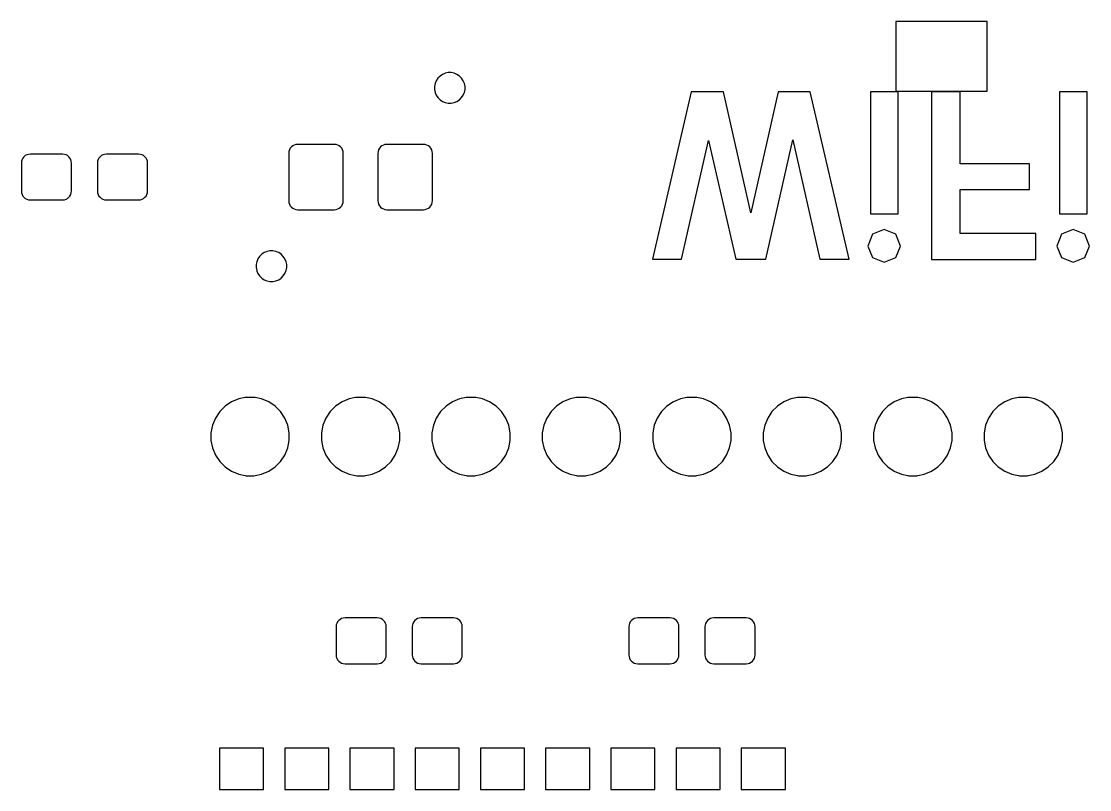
# Model space of a CAD drawing. Extents: x 169 to 33241, y 66 to 35500.
# Drawn here: x 169.3 to 193.86, y 127.96 to 145.63 of the extents above; entities that cross this region are included whole.
import ezdxf

# ---------------------------------------------------------------- set-up
doc = ezdxf.new("R2010")
doc.units = 0

msp = doc.modelspace()

# ---------------------------------------------------------------- linework, layer by layer
at = {"layer": 'Construction'}
for p, q in [((191.509, 145.626), (189.4069, 145.626)), ((189.4069, 145.626), (189.4069, 144.02403)), ((191.509, 144.02403), (191.509, 145.626)), ((178.8366, 144.2615), (178.8102, 144.1978)), ((178.875, 144.3192), (178.8366, 144.2615)), ((178.9239, 144.368), (178.875, 144.3192)), ((178.9814, 144.4064), (178.9239, 144.368)), ((179.0335, 144.428), (178.9814, 144.4064)), ((179.0453, 144.433), (179.0335, 144.428)), ((179.1131, 144.4465), (179.0453, 144.433)), ((179.1823, 144.4465), (179.1131, 144.4465)), ((179.2501, 144.433), (179.1823, 144.4465)), ((179.2619, 144.428), (179.2501, 144.433)), ((179.314, 144.4064), (179.2619, 144.428)), ((179.3715, 144.368), (179.314, 144.4064)), ((179.4204, 144.3192), (179.3715, 144.368)), ((179.4588, 144.2615), (179.4204, 144.3192)), ((179.4853, 144.1978), (179.4588, 144.2615)), ((178.8102, 144.1978), (178.7967, 144.13)), ((178.7967, 144.13), (178.7967, 144.0609)), ((178.7967, 144.0609), (178.8102, 143.9931)), ((178.8102, 144.1978), (178.8102, 144.1978)), ((178.8102, 143.9931), (178.8152, 143.9812)), ((178.8152, 143.9812), (178.8368, 143.9291)), ((179.4587, 143.9291), (179.4803, 143.9812)), ((179.4803, 143.9812), (179.4853, 143.9931)), ((179.4988, 144.13), (179.4853, 144.1978)), ((179.4853, 144.1978), (179.4853, 144.1978)), ((179.4853, 143.9931), (179.4988, 144.0609)), ((179.4988, 144.0609), (179.4988, 144.13)), ((189.4069, 144.02403), (191.509, 144.02403)), ((178.8368, 143.9291), (178.8752, 143.8717)), ((178.8752, 143.8717), (178.9241, 143.8227)), ((178.9241, 143.8227), (178.9816, 143.7844)), ((178.9816, 143.7844), (179.0455, 143.758)), ((179.0455, 143.758), (179.0455, 143.758)), ((179.0455, 143.758), (179.0455, 143.758)), ((179.0455, 143.758), (179.1133, 143.7445)), ((179.1133, 143.7445), (179.1825, 143.7445)), ((179.1825, 143.7445), (179.25, 143.758)), ((179.25, 143.758), (179.3139, 143.7844)), ((179.25, 143.758), (179.25, 143.758)), ((179.25, 143.758), (179.25, 143.758)), ((179.3139, 143.7844), (179.3714, 143.8227)), ((179.3714, 143.8227), (179.4203, 143.8717)), ((179.4203, 143.8717), (179.4587, 143.9291)), ((175.5057, 142.73732), (175.4807, 142.70682)), ((175.5362, 142.76222), (175.5057, 142.73732)), ((175.571, 142.78082), (175.5362, 142.76222)), ((175.6087, 142.79222), (175.571, 142.78082)), ((175.654, 142.79722), (175.6087, 142.79222)), ((176.4907, 142.79722), (175.654, 142.79722)), ((176.536, 142.79222), (176.4907, 142.79722)), ((176.5737, 142.78082), (176.536, 142.79222)), ((176.6085, 142.76222), (176.5737, 142.78082)), ((176.639, 142.73732), (176.6085, 142.76222)), ((176.664, 142.70682), (176.639, 142.73732)), ((177.55582, 142.73732), (177.53082, 142.70682)), ((177.58632, 142.76222), (177.55582, 142.73732)), ((177.62102, 142.78082), (177.58632, 142.76222)), ((177.65872, 142.79222), (177.62102, 142.78082)), ((177.70402, 142.79722), (177.65872, 142.79222)), ((178.5407, 142.79722), (177.70402, 142.79722)), ((178.586, 142.79222), (178.5407, 142.79722)), ((178.6237, 142.78082), (178.586, 142.79222)), ((178.6585, 142.76222), (178.6237, 142.78082)), ((178.6889, 142.73732), (178.6585, 142.76222)), ((178.7139, 142.70682), (178.6889, 142.73732)), ((169.35567, 142.51226), (169.33077, 142.48206)), ((169.38597, 142.53716), (169.35567, 142.51226)), ((169.42057, 142.55576), (169.38597, 142.53716)), ((169.45807, 142.56696), (169.42057, 142.55576)), ((169.50317, 142.57196), (169.45807, 142.56696)), ((170.2419, 142.57196), (169.50317, 142.57196)), ((170.287, 142.56696), (170.2419, 142.57196)), ((170.3245, 142.55576), (170.287, 142.56696)), ((170.3591, 142.53716), (170.3245, 142.55576)), ((170.3894, 142.51226), (170.3591, 142.53716)), ((170.4143, 142.48206), (170.3894, 142.51226)), ((171.1057, 142.51226), (171.0809, 142.48206)), ((171.136, 142.53716), (171.1057, 142.51226)), ((171.1706, 142.55576), (171.136, 142.53716)), ((171.2081, 142.56696), (171.1706, 142.55576)), ((171.2532, 142.57196), (171.2081, 142.56696)), ((171.9919, 142.57196), (171.2532, 142.57196)), ((172.037, 142.56696), (171.9919, 142.57196)), ((172.0745, 142.55576), (172.037, 142.56696)), ((172.109, 142.53716), (172.0745, 142.55576)), ((172.1393, 142.51226), (172.109, 142.53716)), ((172.1642, 142.48206), (172.1393, 142.51226)), ((175.4507, 142.63442), (175.4467, 142.58892)), ((175.4467, 142.58892), (175.4467, 141.5023)), ((175.4621, 142.67202), (175.4507, 142.63442)), ((175.4807, 142.70682), (175.4621, 142.67202)), ((176.6826, 142.67202), (176.664, 142.70682)), ((176.694, 142.63442), (176.6826, 142.67202)), ((176.698, 142.58892), (176.694, 142.63442)), ((176.698, 141.5023), (176.698, 142.58892)), ((177.50082, 142.63442), (177.49682, 142.58892)), ((177.49682, 142.58892), (177.49682, 141.5023)), ((177.51222, 142.67202), (177.50082, 142.63442)), ((177.53082, 142.70682), (177.51222, 142.67202)), ((178.7325, 142.67202), (178.7139, 142.70682)), ((178.7439, 142.63442), (178.7325, 142.67202)), ((178.7479, 142.58892), (178.7439, 142.63442)), ((178.7479, 141.5023), (178.7479, 142.58892)), ((169.30087, 142.40996), (169.29687, 142.36476)), ((169.29687, 142.36476), (169.29687, 141.7262)), ((169.31227, 142.44756), (169.30087, 142.40996)), ((169.33077, 142.48206), (169.31227, 142.44756)), ((170.4328, 142.44756), (170.4143, 142.48206)), ((170.4442, 142.40996), (170.4328, 142.44756)), ((170.4482, 142.36476), (170.4442, 142.40996)), ((170.4482, 141.7262), (170.4482, 142.36476)), ((171.051, 142.40996), (171.047, 142.36476)), ((171.047, 142.36476), (171.047, 141.7262)), ((171.0624, 142.44756), (171.051, 142.40996)), ((171.0809, 142.48206), (171.0624, 142.44756)), ((172.1827, 142.44756), (172.1642, 142.48206)), ((172.1941, 142.40996), (172.1827, 142.44756)), ((172.1981, 142.36476), (172.1941, 142.40996)), ((172.1981, 141.7262), (172.1981, 142.36476)), ((169.29687, 141.7262), (169.30087, 141.681)), ((169.30087, 141.681), (169.31227, 141.6434)), ((169.31227, 141.6434), (169.33077, 141.6089)), ((169.33077, 141.6089), (169.35567, 141.5787)), ((169.35567, 141.5787), (169.38597, 141.5538)), ((169.38597, 141.5538), (169.42057, 141.5352)), ((169.42057, 141.5352), (169.45807, 141.524)), ((169.45807, 141.524), (169.50317, 141.519)), ((169.50317, 141.519), (170.2419, 141.519)), ((170.2419, 141.519), (170.287, 141.524)), ((170.287, 141.524), (170.3245, 141.5352)), ((170.3245, 141.5352), (170.3591, 141.5538)), ((170.3591, 141.5538), (170.3894, 141.5787)), ((170.3894, 141.5787), (170.4143, 141.6089)), ((170.4143, 141.6089), (170.4328, 141.6434)), ((170.4328, 141.6434), (170.4442, 141.681)), ((170.4442, 141.681), (170.4482, 141.7262)), ((171.047, 141.7262), (171.051, 141.681)), ((171.051, 141.681), (171.0624, 141.6434)), ((171.0624, 141.6434), (171.0809, 141.6089)), ((171.0809, 141.6089), (171.1057, 141.5787)), ((171.1057, 141.5787), (171.136, 141.5538)), ((171.136, 141.5538), (171.1706, 141.5352)), ((171.1706, 141.5352), (171.2081, 141.524)), ((171.2081, 141.524), (171.2532, 141.519)), ((171.2532, 141.519), (171.9919, 141.519)), ((171.9919, 141.519), (172.037, 141.524)), ((172.037, 141.524), (172.0745, 141.5352)), ((172.0745, 141.5352), (172.109, 141.5538)), ((172.109, 141.5538), (172.1393, 141.5787)), ((172.1393, 141.5787), (172.1642, 141.6089)), ((172.1642, 141.6089), (172.1827, 141.6434)), ((172.1827, 141.6434), (172.1941, 141.681)), ((172.1941, 141.681), (172.1981, 141.7262)), ((175.4467, 141.5023), (175.4507, 141.4568)), ((176.694, 141.4568), (176.698, 141.5023)), ((177.49682, 141.5023), (177.50082, 141.4568)), ((178.7439, 141.4568), (178.7479, 141.5023)), ((175.4507, 141.4568), (175.4621, 141.4192)), ((175.4621, 141.4192), (175.4807, 141.3844)), ((175.4807, 141.3844), (175.5057, 141.3539)), ((175.5057, 141.3539), (175.5362, 141.329)), ((175.5362, 141.329), (175.571, 141.3104)), ((175.571, 141.3104), (175.6087, 141.299)), ((175.6087, 141.299), (175.654, 141.294)), ((175.654, 141.294), (176.4907, 141.294)), ((176.4907, 141.294), (176.536, 141.299)), ((176.536, 141.299), (176.5737, 141.3104)), ((176.5737, 141.3104), (176.6085, 141.329)), ((176.6085, 141.329), (176.639, 141.3539)), ((176.639, 141.3539), (176.664, 141.3844)), ((176.664, 141.3844), (176.6826, 141.4192)), ((176.6826, 141.4192), (176.694, 141.4568)), ((177.50082, 141.4568), (177.51222, 141.4192)), ((177.51222, 141.4192), (177.53082, 141.3844)), ((177.53082, 141.3844), (177.55582, 141.3539)), ((177.55582, 141.3539), (177.58632, 141.329)), ((177.58632, 141.329), (177.62102, 141.3104)), ((177.62102, 141.3104), (177.65872, 141.299)), ((177.65872, 141.299), (177.70402, 141.294)), ((177.70402, 141.294), (178.5407, 141.294)), ((178.5407, 141.294), (178.586, 141.299)), ((178.586, 141.299), (178.6237, 141.3104)), ((178.6237, 141.3104), (178.6585, 141.329)), ((178.6585, 141.329), (178.6889, 141.3539)), ((178.6889, 141.3539), (178.7139, 141.3844)), ((178.7139, 141.3844), (178.7325, 141.4192)), ((178.7325, 141.4192), (178.7439, 141.4568)), ((174.8815, 140.3069), (174.824, 140.2685)), ((174.9336, 140.3285), (174.8815, 140.3069)), ((174.9454, 140.3335), (174.9336, 140.3285)), ((175.0132, 140.347), (174.9454, 140.3335)), ((175.0823, 140.347), (175.0132, 140.347)), ((175.1501, 140.3335), (175.0823, 140.347)), ((175.1619, 140.3285), (175.1501, 140.3335)), ((175.214, 140.3069), (175.1619, 140.3285)), ((175.2715, 140.2685), (175.214, 140.3069)), ((174.7102, 140.0981), (174.6967, 140.0303)), ((174.6967, 140.0303), (174.6967, 139.9612)), ((174.7367, 140.1621), (174.7102, 140.0981)), ((174.7102, 140.0981), (174.7102, 140.0981)), ((174.7751, 140.2195), (174.7367, 140.1621)), ((174.824, 140.2685), (174.7751, 140.2195)), ((175.3204, 140.2195), (175.2715, 140.2685)), ((175.3588, 140.1621), (175.3204, 140.2195)), ((175.3853, 140.0981), (175.3588, 140.1621)), ((175.3988, 140.0303), (175.3853, 140.0981)), ((175.3853, 140.0981), (175.3853, 140.0981)), ((175.3988, 139.9612), (175.3988, 140.0303)), ((174.6967, 139.9612), (174.7102, 139.8934)), ((174.7102, 139.8934), (174.7152, 139.8817)), ((174.7152, 139.8817), (174.7368, 139.8296)), ((174.7368, 139.8296), (174.7752, 139.7719)), ((175.3203, 139.7719), (175.3587, 139.8296)), ((175.3587, 139.8296), (175.3803, 139.8817)), ((175.3803, 139.8817), (175.3853, 139.8934)), ((175.3853, 139.8934), (175.3988, 139.9612)), ((174.7752, 139.7719), (174.8241, 139.7231)), ((174.8241, 139.7231), (174.8816, 139.6847)), ((174.8816, 139.6847), (174.9455, 139.658)), ((174.9455, 139.658), (174.9455, 139.658)), ((174.9455, 139.658), (174.9455, 139.658)), ((174.9455, 139.658), (175.0133, 139.6445)), ((175.0133, 139.6445), (175.0824, 139.6445)), ((175.0824, 139.6445), (175.15, 139.658)), ((175.15, 139.658), (175.2139, 139.6847)), ((175.15, 139.658), (175.15, 139.658)), ((175.15, 139.658), (175.15, 139.658)), ((175.2139, 139.6847), (175.2714, 139.7231)), ((175.2714, 139.7231), (175.3203, 139.7719)), ((174.13062, 136.87464), (173.98305, 136.77584)), ((174.2946, 136.94244), (174.13062, 136.87464)), ((174.4439, 136.97214), (174.2946, 136.94244)), ((174.4687, 136.97714), (174.4439, 136.97214)), ((174.6462, 136.97714), (174.4687, 136.97714)), ((174.671, 136.97214), (174.6462, 136.97714)), ((174.8203, 136.94244), (174.671, 136.97214)), ((174.98426, 136.87464), (174.8203, 136.94244)), ((175.13183, 136.77584), (174.98426, 136.87464)), ((176.67062, 136.87464), (176.52305, 136.77584)), ((176.8346, 136.94244), (176.67062, 136.87464)), ((176.9839, 136.97214), (176.8346, 136.94244)), ((177.0087, 136.97714), (176.9839, 136.97214)), ((177.1862, 136.97714), (177.0087, 136.97714)), ((177.211, 136.97214), (177.1862, 136.97714)), ((177.3603, 136.94244), (177.211, 136.97214)), ((177.52426, 136.87464), (177.3603, 136.94244)), ((177.67183, 136.77584), (177.52426, 136.87464)), ((179.21062, 136.87464), (179.06305, 136.77584)), ((179.3746, 136.94244), (179.21062, 136.87464)), ((179.5239, 136.97214), (179.3746, 136.94244)), ((179.5487, 136.97714), (179.5239, 136.97214)), ((179.7262, 136.97714), (179.5487, 136.97714)), ((179.751, 136.97214), (179.7262, 136.97714)), ((179.9003, 136.94244), (179.751, 136.97214)), ((180.06426, 136.87464), (179.9003, 136.94244)), ((180.21183, 136.77584), (180.06426, 136.87464)), ((181.75062, 136.87464), (181.60305, 136.77584)), ((181.9146, 136.94244), (181.75062, 136.87464)), ((182.0639, 136.97214), (181.9146, 136.94244)), ((182.0887, 136.97714), (182.0639, 136.97214)), ((182.2662, 136.97714), (182.0887, 136.97714)), ((182.291, 136.97214), (182.2662, 136.97714)), ((182.4403, 136.94244), (182.291, 136.97214)), ((182.60426, 136.87464), (182.4403, 136.94244)), ((182.75183, 136.77584), (182.60426, 136.87464)), ((184.29062, 136.87464), (184.14305, 136.77584)), ((184.4546, 136.94244), (184.29062, 136.87464)), ((184.6039, 136.97214), (184.4546, 136.94244)), ((184.6287, 136.97714), (184.6039, 136.97214)), ((184.8062, 136.97714), (184.6287, 136.97714)), ((184.831, 136.97214), (184.8062, 136.97714)), ((184.9803, 136.94244), (184.831, 136.97214)), ((185.14426, 136.87464), (184.9803, 136.94244)), ((185.29183, 136.77584), (185.14426, 136.87464)), ((186.83077, 136.87464), (186.68319, 136.77584)), ((186.99485, 136.94244), (186.83077, 136.87464)), ((187.14395, 136.97214), (186.99485, 136.94244)), ((187.16885, 136.97714), (187.14395, 136.97214)), ((187.3464, 136.97714), (187.16885, 136.97714)), ((187.371, 136.97214), (187.3464, 136.97714)), ((187.52036, 136.94244), (187.371, 136.97214)), ((187.68444, 136.87464), (187.52036, 136.94244)), ((187.83201, 136.77584), (187.68444, 136.87464)), ((189.37077, 136.87464), (189.22319, 136.77584)), ((189.53485, 136.94244), (189.37077, 136.87464)), ((189.68395, 136.97214), (189.53485, 136.94244)), ((189.70885, 136.97714), (189.68395, 136.97214)), ((189.8864, 136.97714), (189.70885, 136.97714)), ((189.911, 136.97214), (189.8864, 136.97714)), ((190.06036, 136.94244), (189.911, 136.97214)), ((190.22444, 136.87464), (190.06036, 136.94244)), ((190.37201, 136.77584), (190.22444, 136.87464)), ((191.91077, 136.87464), (191.76319, 136.77584)), ((192.07485, 136.94244), (191.91077, 136.87464)), ((192.22395, 136.97214), (192.07485, 136.94244)), ((192.24885, 136.97714), (192.22395, 136.97214)), ((192.4264, 136.97714), (192.24885, 136.97714)), ((192.451, 136.97214), (192.4264, 136.97714)), ((192.60036, 136.94244), (192.451, 136.97214)), ((192.76444, 136.87464), (192.60036, 136.94244)), ((192.91201, 136.77584), (192.76444, 136.87464)), ((173.85757, 136.65036), (173.75897, 136.50279)), ((173.98305, 136.77584), (173.85757, 136.65036)), ((175.25733, 136.65036), (175.13183, 136.77584)), ((175.35593, 136.50279), (175.25733, 136.65036)), ((176.39757, 136.65036), (176.29897, 136.50279)), ((176.52305, 136.77584), (176.39757, 136.65036)), ((177.79733, 136.65036), (177.67183, 136.77584)), ((177.89593, 136.50279), (177.79733, 136.65036)), ((178.93757, 136.65036), (178.83897, 136.50279)), ((179.06305, 136.77584), (178.93757, 136.65036)), ((180.33733, 136.65036), (180.21183, 136.77584)), ((180.43593, 136.50279), (180.33733, 136.65036)), ((181.47757, 136.65036), (181.37897, 136.50279)), ((181.60305, 136.77584), (181.47757, 136.65036)), ((182.87733, 136.65036), (182.75183, 136.77584)), ((182.97593, 136.50279), (182.87733, 136.65036)), ((184.01757, 136.65036), (183.91897, 136.50279)), ((184.14305, 136.77584), (184.01757, 136.65036)), ((185.41733, 136.65036), (185.29183, 136.77584)), ((185.51593, 136.50279), (185.41733, 136.65036)), ((186.55774, 136.65036), (186.45914, 136.50279)), ((186.68319, 136.77584), (186.55774, 136.65036)), ((187.95749, 136.65036), (187.83201, 136.77584)), ((188.05599, 136.50279), (187.95749, 136.65036)), ((189.09772, 136.65036), (188.99912, 136.50279)), ((189.22319, 136.77584), (189.09772, 136.65036)), ((190.49749, 136.65036), (190.37201, 136.77584)), ((190.59609, 136.50279), (190.49749, 136.65036)), ((191.63772, 136.65036), (191.53912, 136.50279)), ((191.76319, 136.77584), (191.63772, 136.65036)), ((193.03749, 136.65036), (192.91201, 136.77584)), ((193.13599, 136.50279), (193.03749, 136.65036)), ((173.75897, 136.50279), (173.69107, 136.33896)), ((175.42383, 136.33896), (175.35593, 136.50279)), ((176.29897, 136.50279), (176.23107, 136.33896)), ((177.96383, 136.33896), (177.89593, 136.50279)), ((178.83897, 136.50279), (178.77107, 136.33896)), ((180.50383, 136.33896), (180.43593, 136.50279)), ((181.37897, 136.50279), (181.31107, 136.33896)), ((183.04383, 136.33896), (182.97593, 136.50279)), ((183.91897, 136.50279), (183.85107, 136.33896)), ((185.58383, 136.33896), (185.51593, 136.50279)), ((186.45914, 136.50279), (186.39124, 136.33896)), ((188.12379, 136.33896), (188.05599, 136.50279)), ((188.99912, 136.50279), (188.93102, 136.33896)), ((190.66389, 136.33896), (190.59609, 136.50279)), ((191.53912, 136.50279), (191.47102, 136.33896)), ((193.20379, 136.33896), (193.13599, 136.50279)), ((173.69107, 136.33896), (173.65647, 136.16472)), ((173.65647, 136.16472), (173.65647, 135.98742)), ((175.45843, 136.16472), (175.42383, 136.33896)), ((175.45843, 135.98742), (175.45843, 136.16472)), ((176.23107, 136.33896), (176.19647, 136.16472)), ((176.19647, 136.16472), (176.19647, 135.98742)), ((177.99843, 136.16472), (177.96383, 136.33896)), ((177.99843, 135.98742), (177.99843, 136.16472)), ((178.77107, 136.33896), (178.73647, 136.16472)), ((178.73647, 136.16472), (178.73647, 135.98742)), ((180.53843, 136.16472), (180.50383, 136.33896)), ((180.53843, 135.98742), (180.53843, 136.16472)), ((181.31107, 136.33896), (181.27647, 136.16472)), ((181.27647, 136.16472), (181.27647, 135.98742)), ((183.07843, 136.16472), (183.04383, 136.33896)), ((183.07843, 135.98742), (183.07843, 136.16472)), ((183.85107, 136.33896), (183.81647, 136.16472)), ((183.81647, 136.16472), (183.81647, 135.98742)), ((185.61843, 136.16472), (185.58383, 136.33896)), ((185.61843, 135.98742), (185.61843, 136.16472)), ((186.39124, 136.33896), (186.35664, 136.16472)), ((186.35664, 136.16472), (186.35664, 135.98742)), ((188.15859, 136.16472), (188.12379, 136.33896)), ((188.15859, 135.98742), (188.15859, 136.16472)), ((188.93102, 136.33896), (188.89652, 136.16472)), ((188.89652, 136.16472), (188.89652, 135.98742)), ((190.69869, 136.16472), (190.66389, 136.33896)), ((190.69869, 135.98742), (190.69869, 136.16472)), ((191.47102, 136.33896), (191.43652, 136.16472)), ((191.43652, 136.16472), (191.43652, 135.98742)), ((193.23859, 136.16472), (193.20379, 136.33896)), ((193.23859, 135.98742), (193.23859, 136.16472)), ((173.65647, 135.98742), (173.69107, 135.81318)), ((175.42383, 135.81318), (175.45843, 135.98742)), ((176.19647, 135.98742), (176.23107, 135.81318)), ((177.96383, 135.81318), (177.99843, 135.98742)), ((178.73647, 135.98742), (178.77107, 135.81318)), ((180.50383, 135.81318), (180.53843, 135.98742)), ((181.27647, 135.98742), (181.31107, 135.81318)), ((183.04383, 135.81318), (183.07843, 135.98742)), ((183.81647, 135.98742), (183.85107, 135.81318)), ((185.58383, 135.81318), (185.61843, 135.98742)), ((186.35664, 135.98742), (186.39124, 135.81318)), ((188.12379, 135.81318), (188.15859, 135.98742)), ((188.89652, 135.98742), (188.93102, 135.81318)), ((190.66389, 135.81318), (190.69869, 135.98742)), ((191.43652, 135.98742), (191.47102, 135.81318)), ((193.20379, 135.81318), (193.23859, 135.98742)), ((173.69107, 135.81318), (173.75897, 135.64935)), ((173.75897, 135.64935), (173.85757, 135.50178)), ((175.25733, 135.50178), (175.35593, 135.64935)), ((175.35593, 135.64935), (175.42383, 135.81318)), ((176.23107, 135.81318), (176.29897, 135.64935)), ((176.29897, 135.64935), (176.39757, 135.50178)), ((177.79733, 135.50178), (177.89593, 135.64935)), ((177.89593, 135.64935), (177.96383, 135.81318)), ((178.77107, 135.81318), (178.83897, 135.64935)), ((178.83897, 135.64935), (178.93757, 135.50178)), ((180.33733, 135.50178), (180.43593, 135.64935)), ((180.43593, 135.64935), (180.50383, 135.81318)), ((181.31107, 135.81318), (181.37897, 135.64935)), ((181.37897, 135.64935), (181.47757, 135.50178)), ((182.87733, 135.50178), (182.97593, 135.64935)), ((182.97593, 135.64935), (183.04383, 135.81318)), ((183.85107, 135.81318), (183.91897, 135.64935)), ((183.91897, 135.64935), (184.01757, 135.50178)), ((185.41733, 135.50178), (185.51593, 135.64935)), ((185.51593, 135.64935), (185.58383, 135.81318)), ((186.39124, 135.81318), (186.45914, 135.64935)), ((186.45914, 135.64935), (186.55774, 135.50178)), ((187.95749, 135.50178), (188.05599, 135.64935)), ((188.05599, 135.64935), (188.12379, 135.81318)), ((188.93102, 135.81318), (188.99912, 135.64935)), ((188.99912, 135.64935), (189.09772, 135.50178)), ((190.49749, 135.50178), (190.59609, 135.64935)), ((190.59609, 135.64935), (190.66389, 135.81318)), ((191.47102, 135.81318), (191.53912, 135.64935)), ((191.53912, 135.64935), (191.63772, 135.50178)), ((193.03749, 135.50178), (193.13599, 135.64935)), ((193.13599, 135.64935), (193.20379, 135.81318)), ((173.85757, 135.50178), (173.98305, 135.3763)), ((173.98305, 135.3763), (174.13062, 135.2775)), ((174.98426, 135.2775), (175.13183, 135.3763)), ((175.13183, 135.3763), (175.25733, 135.50178)), ((176.39757, 135.50178), (176.52305, 135.3763)), ((176.52305, 135.3763), (176.67062, 135.2775)), ((177.52426, 135.2775), (177.67183, 135.3763)), ((177.67183, 135.3763), (177.79733, 135.50178)), ((178.93757, 135.50178), (179.06305, 135.3763)), ((179.06305, 135.3763), (179.21062, 135.2775)), ((180.06426, 135.2775), (180.21183, 135.3763)), ((180.21183, 135.3763), (180.33733, 135.50178)), ((181.47757, 135.50178), (181.60305, 135.3763)), ((181.60305, 135.3763), (181.75062, 135.2775)), ((182.60426, 135.2775), (182.75183, 135.3763)), ((182.75183, 135.3763), (182.87733, 135.50178)), ((184.01757, 135.50178), (184.14305, 135.3763)), ((184.14305, 135.3763), (184.29062, 135.2775)), ((185.14426, 135.2775), (185.29183, 135.3763)), ((185.29183, 135.3763), (185.41733, 135.50178)), ((186.55774, 135.50178), (186.68319, 135.3763)), ((186.68319, 135.3763), (186.83077, 135.2775)), ((187.68444, 135.2775), (187.83201, 135.3763)), ((187.83201, 135.3763), (187.95749, 135.50178)), ((189.09772, 135.50178), (189.22319, 135.3763)), ((189.22319, 135.3763), (189.37077, 135.2775)), ((190.22444, 135.2775), (190.37201, 135.3763)), ((190.37201, 135.3763), (190.49749, 135.50178)), ((191.63772, 135.50178), (191.76319, 135.3763)), ((191.76319, 135.3763), (191.91077, 135.2775)), ((192.76444, 135.2775), (192.91201, 135.3763)), ((192.91201, 135.3763), (193.03749, 135.50178)), ((174.13062, 135.2775), (174.2946, 135.2097)), ((174.2946, 135.2097), (174.4439, 135.18)), ((174.4439, 135.18), (174.4687, 135.175)), ((174.4687, 135.175), (174.6462, 135.175)), ((174.6462, 135.175), (174.671, 135.18)), ((174.671, 135.18), (174.8203, 135.2097)), ((174.8203, 135.2097), (174.98426, 135.2775)), ((176.67062, 135.2775), (176.8346, 135.2097)), ((176.8346, 135.2097), (176.9839, 135.18)), ((176.9839, 135.18), (177.0087, 135.175)), ((177.0087, 135.175), (177.1862, 135.175)), ((177.1862, 135.175), (177.211, 135.18)), ((177.211, 135.18), (177.3603, 135.2097)), ((177.3603, 135.2097), (177.52426, 135.2775)), ((179.21062, 135.2775), (179.3746, 135.2097)), ((179.3746, 135.2097), (179.5239, 135.18)), ((179.5239, 135.18), (179.5487, 135.175)), ((179.5487, 135.175), (179.7262, 135.175)), ((179.7262, 135.175), (179.751, 135.18)), ((179.751, 135.18), (179.9003, 135.2097)), ((179.9003, 135.2097), (180.06426, 135.2775)), ((181.75062, 135.2775), (181.9146, 135.2097)), ((181.9146, 135.2097), (182.0639, 135.18)), ((182.0639, 135.18), (182.0887, 135.175)), ((182.0887, 135.175), (182.2662, 135.175)), ((182.2662, 135.175), (182.291, 135.18)), ((182.291, 135.18), (182.4403, 135.2097)), ((182.4403, 135.2097), (182.60426, 135.2775)), ((184.29062, 135.2775), (184.4546, 135.2097)), ((184.4546, 135.2097), (184.6039, 135.18)), ((184.6039, 135.18), (184.6287, 135.175)), ((184.6287, 135.175), (184.8062, 135.175)), ((184.8062, 135.175), (184.831, 135.18)), ((184.831, 135.18), (184.9803, 135.2097)), ((184.9803, 135.2097), (185.14426, 135.2775)), ((186.83077, 135.2775), (186.99485, 135.2097)), ((186.99485, 135.2097), (187.14395, 135.18)), ((187.14395, 135.18), (187.16885, 135.175)), ((187.16885, 135.175), (187.3464, 135.175)), ((187.3464, 135.175), (187.371, 135.18)), ((187.371, 135.18), (187.52036, 135.2097)), ((187.52036, 135.2097), (187.68444, 135.2775)), ((189.37077, 135.2775), (189.53485, 135.2097)), ((189.53485, 135.2097), (189.68395, 135.18)), ((189.68395, 135.18), (189.70885, 135.175)), ((189.70885, 135.175), (189.8864, 135.175)), ((189.8864, 135.175), (189.911, 135.18)), ((189.911, 135.18), (190.06036, 135.2097)), ((190.06036, 135.2097), (190.22444, 135.2775)), ((191.91077, 135.2775), (192.07485, 135.2097)), ((192.07485, 135.2097), (192.22395, 135.18)), ((192.22395, 135.18), (192.24885, 135.175)), ((192.24885, 135.175), (192.4264, 135.175)), ((192.4264, 135.175), (192.451, 135.18)), ((192.451, 135.18), (192.60036, 135.2097)), ((192.60036, 135.2097), (192.76444, 135.2775)), ((176.53987, 131.74196), (176.53587, 131.69676)), ((176.53587, 131.69676), (176.53587, 131.0582)), ((176.55127, 131.77956), (176.53987, 131.74196)), ((176.56977, 131.81406), (176.55127, 131.77956)), ((176.59467, 131.84426), (176.56977, 131.81406)), ((176.62497, 131.86916), (176.59467, 131.84426)), ((176.65957, 131.88776), (176.62497, 131.86916)), ((176.69707, 131.89896), (176.65957, 131.88776)), ((176.74217, 131.90396), (176.69707, 131.89896)), ((177.4809, 131.90396), (176.74217, 131.90396)), ((177.526, 131.89896), (177.4809, 131.90396)), ((177.5635, 131.88776), (177.526, 131.89896)), ((177.5981, 131.86916), (177.5635, 131.88776)), ((177.6284, 131.84426), (177.5981, 131.86916)), ((177.6533, 131.81406), (177.6284, 131.84426)), ((177.6718, 131.77956), (177.6533, 131.81406)), ((177.6832, 131.74196), (177.6718, 131.77956)), ((177.6872, 131.69676), (177.6832, 131.74196)), ((177.6872, 131.0582), (177.6872, 131.69676)), ((178.29, 131.74196), (178.286, 131.69676)), ((178.286, 131.69676), (178.286, 131.0582)), ((178.3014, 131.77956), (178.29, 131.74196)), ((178.3199, 131.81406), (178.3014, 131.77956)), ((178.3447, 131.84426), (178.3199, 131.81406)), ((178.375, 131.86916), (178.3447, 131.84426)), ((178.4096, 131.88776), (178.375, 131.86916)), ((178.4471, 131.89896), (178.4096, 131.88776)), ((178.4922, 131.90396), (178.4471, 131.89896)), ((179.2309, 131.90396), (178.4922, 131.90396)), ((179.276, 131.89896), (179.2309, 131.90396)), ((179.3135, 131.88776), (179.276, 131.89896)), ((179.348, 131.86916), (179.3135, 131.88776)), ((179.3783, 131.84426), (179.348, 131.86916)), ((179.4032, 131.81406), (179.3783, 131.84426)), ((179.4217, 131.77956), (179.4032, 131.81406)), ((179.4331, 131.74196), (179.4217, 131.77956)), ((179.4371, 131.69676), (179.4331, 131.74196)), ((179.4371, 131.0582), (179.4371, 131.69676)), ((183.27087, 131.74196), (183.26687, 131.69676)), ((183.26687, 131.69676), (183.26687, 131.0582)), ((183.28227, 131.77956), (183.27087, 131.74196)), ((183.30077, 131.81406), (183.28227, 131.77956)), ((183.32567, 131.84426), (183.30077, 131.81406)), ((183.35597, 131.86916), (183.32567, 131.84426)), ((183.39057, 131.88776), (183.35597, 131.86916)), ((183.42807, 131.89896), (183.39057, 131.88776)), ((183.47317, 131.90396), (183.42807, 131.89896)), ((184.2119, 131.90396), (183.47317, 131.90396)), ((184.257, 131.89896), (184.2119, 131.90396)), ((184.2945, 131.88776), (184.257, 131.89896)), ((184.3291, 131.86916), (184.2945, 131.88776)), ((184.3594, 131.84426), (184.3291, 131.86916)), ((184.3843, 131.81406), (184.3594, 131.84426)), ((184.4028, 131.77956), (184.3843, 131.81406)), ((184.4142, 131.74196), (184.4028, 131.77956)), ((184.4182, 131.69676), (184.4142, 131.74196)), ((184.4182, 131.0582), (184.4182, 131.69676)), ((185.021, 131.74196), (185.017, 131.69676)), ((185.017, 131.69676), (185.017, 131.0582)), ((185.0324, 131.77956), (185.021, 131.74196)), ((185.0509, 131.81406), (185.0324, 131.77956)), ((185.0757, 131.84426), (185.0509, 131.81406)), ((185.106, 131.86916), (185.0757, 131.84426)), ((185.1406, 131.88776), (185.106, 131.86916)), ((185.1781, 131.89896), (185.1406, 131.88776)), ((185.2232, 131.90396), (185.1781, 131.89896)), ((185.9619, 131.90396), (185.2232, 131.90396)), ((186.007, 131.89896), (185.9619, 131.90396)), ((186.0445, 131.88776), (186.007, 131.89896)), ((186.079, 131.86916), (186.0445, 131.88776)), ((186.1093, 131.84426), (186.079, 131.86916)), ((186.1342, 131.81406), (186.1093, 131.84426)), ((186.1527, 131.77956), (186.1342, 131.81406)), ((186.1641, 131.74196), (186.1527, 131.77956)), ((186.1681, 131.69676), (186.1641, 131.74196)), ((186.1681, 131.0582), (186.1681, 131.69676)), ((176.53587, 131.0582), (176.53987, 131.013)), ((176.53987, 131.013), (176.55127, 130.9754)), ((176.55127, 130.9754), (176.56977, 130.9409)), ((176.56977, 130.9409), (176.59467, 130.9107)), ((177.6284, 130.9107), (177.6533, 130.9409)), ((177.6533, 130.9409), (177.6718, 130.9754)), ((177.6718, 130.9754), (177.6832, 131.013)), ((177.6832, 131.013), (177.6872, 131.0582)), ((178.286, 131.0582), (178.29, 131.013)), ((178.29, 131.013), (178.3014, 130.9754)), ((178.3014, 130.9754), (178.3199, 130.9409)), ((178.3199, 130.9409), (178.3447, 130.9107)), ((179.3783, 130.9107), (179.4032, 130.9409)), ((179.4032, 130.9409), (179.4217, 130.9754)), ((179.4217, 130.9754), (179.4331, 131.013)), ((179.4331, 131.013), (179.4371, 131.0582)), ((183.26687, 131.0582), (183.27087, 131.013)), ((183.27087, 131.013), (183.28227, 130.9754)), ((183.28227, 130.9754), (183.30077, 130.9409)), ((183.30077, 130.9409), (183.32567, 130.9107)), ((184.3594, 130.9107), (184.3843, 130.9409)), ((184.3843, 130.9409), (184.4028, 130.9754)), ((184.4028, 130.9754), (184.4142, 131.013)), ((184.4142, 131.013), (184.4182, 131.0582)), ((185.017, 131.0582), (185.021, 131.013)), ((185.021, 131.013), (185.0324, 130.9754)), ((185.0324, 130.9754), (185.0509, 130.9409)), ((185.0509, 130.9409), (185.0757, 130.9107)), ((186.1093, 130.9107), (186.1342, 130.9409)), ((186.1342, 130.9409), (186.1527, 130.9754)), ((186.1527, 130.9754), (186.1641, 131.013)), ((186.1641, 131.013), (186.1681, 131.0582)), ((176.59467, 130.9107), (176.62497, 130.8858)), ((176.62497, 130.8858), (176.65957, 130.8672)), ((176.65957, 130.8672), (176.69707, 130.856)), ((176.69707, 130.856), (176.74217, 130.851)), ((176.74217, 130.851), (177.4809, 130.851)), ((177.4809, 130.851), (177.526, 130.856)), ((177.526, 130.856), (177.5635, 130.8672)), ((177.5635, 130.8672), (177.5981, 130.8858)), ((177.5981, 130.8858), (177.6284, 130.9107)), ((178.3447, 130.9107), (178.375, 130.8858)), ((178.375, 130.8858), (178.4096, 130.8672)), ((178.4096, 130.8672), (178.4471, 130.856)), ((178.4471, 130.856), (178.4922, 130.851)), ((178.4922, 130.851), (179.2309, 130.851)), ((179.2309, 130.851), (179.276, 130.856)), ((179.276, 130.856), (179.3135, 130.8672)), ((179.3135, 130.8672), (179.348, 130.8858)), ((179.348, 130.8858), (179.3783, 130.9107)), ((183.32567, 130.9107), (183.35597, 130.8858)), ((183.35597, 130.8858), (183.39057, 130.8672)), ((183.39057, 130.8672), (183.42807, 130.856)), ((183.42807, 130.856), (183.47317, 130.851)), ((183.47317, 130.851), (184.2119, 130.851)), ((184.2119, 130.851), (184.257, 130.856)), ((184.257, 130.856), (184.2945, 130.8672)), ((184.2945, 130.8672), (184.3291, 130.8858)), ((184.3291, 130.8858), (184.3594, 130.9107)), ((185.0757, 130.9107), (185.106, 130.8858)), ((185.106, 130.8858), (185.1406, 130.8672)), ((185.1406, 130.8672), (185.1781, 130.856)), ((185.1781, 130.856), (185.2232, 130.851)), ((185.2232, 130.851), (185.9619, 130.851)), ((185.9619, 130.851), (186.007, 130.856)), ((186.007, 130.856), (186.0445, 130.8672)), ((186.0445, 130.8672), (186.079, 130.8858)), ((186.079, 130.8858), (186.1093, 130.9107)), ((174.867, 128.907), (173.8525, 128.907)), ((173.8525, 128.907), (173.8525, 127.95501)), ((174.867, 127.95501), (174.867, 128.907)), ((176.367, 128.907), (175.3525, 128.907)), ((175.3525, 128.907), (175.3525, 127.95501)), ((176.367, 127.95501), (176.367, 128.907)), ((177.867, 128.907), (176.8525, 128.907)), ((176.8525, 128.907), (176.8525, 127.95501)), ((177.867, 127.95501), (177.867, 128.907)), ((179.367, 128.907), (178.3525, 128.907)), ((178.3525, 128.907), (178.3525, 127.95501)), ((179.367, 127.95501), (179.367, 128.907)), ((180.867, 128.907), (179.85249, 128.907)), ((179.85249, 128.907), (179.85249, 127.95501)), ((180.867, 127.95501), (180.867, 128.907)), ((182.367, 128.907), (181.3525, 128.907)), ((181.3525, 128.907), (181.3525, 127.95501)), ((182.367, 127.95501), (182.367, 128.907)), ((183.867, 128.907), (182.8525, 128.907)), ((182.8525, 128.907), (182.8525, 127.95501)), ((183.867, 127.95501), (183.867, 128.907)), ((185.367, 128.907), (184.3525, 128.907)), ((184.3525, 128.907), (184.3525, 127.95501)), ((185.367, 127.95501), (185.367, 128.907)), ((186.867, 128.907), (185.8525, 128.907)), ((185.8525, 128.907), (185.8525, 127.95501)), ((186.867, 127.95501), (186.867, 128.907)), ((173.8525, 127.95501), (174.867, 127.95501)), ((175.3525, 127.95501), (176.367, 127.95501)), ((176.8525, 127.95501), (177.867, 127.95501)), ((178.3525, 127.95501), (179.367, 127.95501)), ((179.85249, 127.95501), (180.867, 127.95501)), ((181.3525, 127.95501), (182.367, 127.95501)), ((182.8525, 127.95501), (183.867, 127.95501)), ((184.3525, 127.95501), (185.367, 127.95501)), ((185.8525, 127.95501), (186.867, 127.95501))]:
    msp.add_line(p, q, dxfattribs=at)
at = {"layer": 'Layer 1'}
for p, q in [((184.69699, 144.00532), (183.80799, 140.153)), ((185.44276, 144.00532), (184.69699, 144.00532)), ((186.07, 141.22473), (185.44276, 144.00532)), ((186.69723, 144.00532), (186.07, 141.22473)), ((187.43807, 144.00532), (186.69723, 144.00532)), ((188.332, 140.153), (187.43807, 144.00532)), ((189.4577, 144.00511), (188.82553, 144.00511)), ((188.82553, 144.00511), (188.82553, 141.19983)), ((189.4577, 141.19983), (189.4577, 144.00511)), ((190.88457, 144.00466), (190.22276, 144.00466)), ((190.22276, 144.00466), (190.22276, 140.15234)), ((190.88457, 142.35014), (190.88457, 144.00466)), ((193.8037, 144.00511), (193.17152, 144.00511)), ((193.17152, 144.00511), (193.17152, 141.19983)), ((193.8037, 141.19983), (193.8037, 144.00511)), ((184.47968, 140.153), (185.10197, 142.8842)), ((185.10197, 142.8842), (185.72427, 140.153)), ((186.41572, 140.153), (187.03802, 142.89901)), ((187.03802, 142.89901), (187.66031, 140.153)), ((192.47983, 142.35014), (190.88457, 142.35014)), ((192.47983, 141.75747), (192.47983, 142.35014)), ((190.88457, 140.745), (190.88457, 141.75747)), ((190.88457, 141.75747), (192.47983, 141.75747)), ((188.82553, 141.19983), (189.4577, 141.19983)), ((193.17152, 141.19983), (193.8037, 141.19983)), ((189.14165, 140.83929), (188.87001, 140.73063)), ((189.40835, 140.73063), (189.14165, 140.83929)), ((193.48765, 140.83929), (193.21601, 140.73063)), ((193.75435, 140.73063), (193.48765, 140.83929)), ((188.87001, 140.73063), (188.76135, 140.459)), ((189.517, 140.459), (189.40835, 140.73063)), ((192.628, 140.745), (190.88457, 140.745)), ((192.628, 140.15234), (192.628, 140.745)), ((193.21601, 140.73063), (193.10735, 140.459)), ((193.863, 140.459), (193.75435, 140.73063)), ((188.76135, 140.459), (188.87001, 140.1923)), ((189.40835, 140.1923), (189.517, 140.459)), ((189.517, 140.459), (189.517, 140.459)), ((193.10735, 140.459), (193.21601, 140.1923)), ((193.75435, 140.1923), (193.863, 140.459)), ((193.863, 140.459), (193.863, 140.459)), ((183.80799, 140.153), (184.47968, 140.153)), ((185.72427, 140.153), (186.41572, 140.153)), ((187.66031, 140.153), (188.332, 140.153)), ((188.87001, 140.1923), (189.14165, 140.08364)), ((189.14165, 140.08364), (189.40835, 140.1923)), ((190.22276, 140.15234), (192.628, 140.15234)), ((193.21601, 140.1923), (193.48765, 140.08364)), ((193.48765, 140.08364), (193.75435, 140.1923))]:
    msp.add_line(p, q, dxfattribs=at)

doc.saveas('drawing.dxf')
